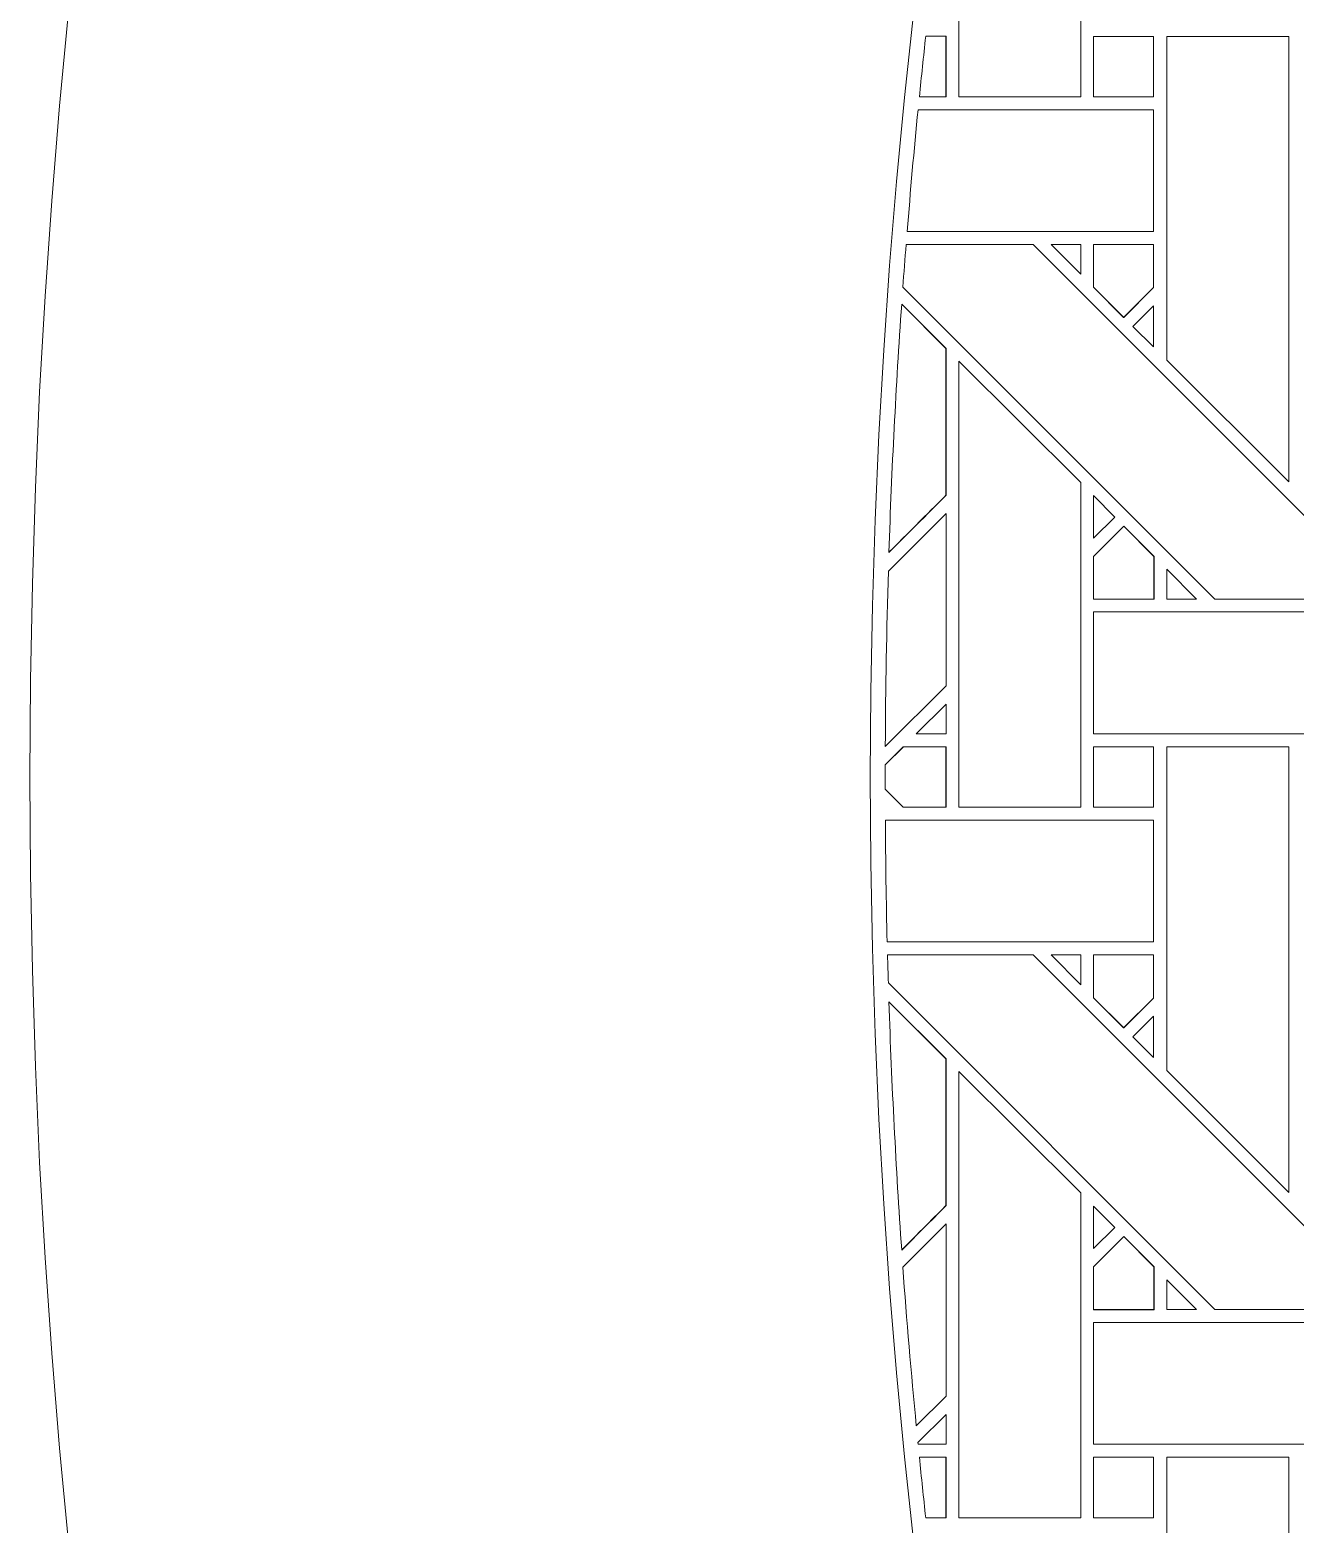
# Model space of a CAD drawing. Header units: inches. Extents: x 2.4 to 22.4, y -0.9 to 19.1.
# Drawn here: x 2.383 to 4.073, y 8.097 to 10.093 of the extents above; entities that cross this region are included whole.
import ezdxf

# ---------------------------------------------------------------- set-up
doc = ezdxf.new("R2010")
doc.units = ezdxf.units.IN
doc.header["$MEASUREMENT"] = 0
doc.layers.add('Design', color=7, linetype='Continuous', lineweight=0)

msp = doc.modelspace()

# ---------------------------------------------------------------- linework, layer by layer
at = {"layer": 'Design'}
for points, knots in [([(12.3829, 19.0948), (6.86, 19.0948), (2.3829, 14.6176), (2.3829, 9.0948), (2.3829, 3.5719), (6.86, -0.9052), (12.3829, -0.9052), (17.9057, -0.9052), (22.3829, 3.5719), (22.3829, 9.0948), (22.3829, 14.6176), (17.9057, 19.0948), (12.3829, 19.0948)], [0, 0, 0, 0, 1, 1, 1, 2, 2, 2, 3, 3, 3, 4, 4, 4, 4]), ([(12.3829, 17.972), (7.4801, 17.972), (3.5056, 13.9975), (3.5056, 9.0948), (3.5056, 4.192), (7.4801, 0.2175), (12.3829, 0.2175), (17.2856, 0.2175), (21.2601, 4.192), (21.2601, 9.0948), (21.2601, 13.9975), (17.2856, 17.972), (12.3829, 17.972)], [0, 0, 0, 0, 1, 1, 1, 2, 2, 2, 3, 3, 3, 4, 4, 4, 4]), ([(3.6481, 10.5749), (3.6481, 10.5749), (3.7867, 10.4368), (3.7867, 10.4368), (3.7867, 10.4368), (3.7867, 10.0031), (3.7867, 10.0031), (3.7867, 10.0031), (3.6239, 10.0031), (3.6239, 10.0031), (3.6239, 10.0031), (3.6239, 10.4239), (3.6239, 10.4239), (3.6315, 10.4743), (3.6397, 10.5246), (3.6481, 10.5749)], [0, 0, 0, 0, 1, 1, 1, 2, 2, 2, 3, 3, 3, 4, 4, 4, 5, 5, 5, 5]), ([(3.6066, 10.084), (3.6066, 10.084), (3.6066, 10.0032), (3.6066, 10.0032), (3.6066, 10.0032), (3.5712, 10.0032), (3.5712, 10.0032), (3.5739, 10.0301), (3.5767, 10.057), (3.5797, 10.084), (3.5797, 10.084), (3.6066, 10.084), (3.6066, 10.084)], [0, 0, 0, 0, 1, 1, 1, 2, 2, 2, 3, 3, 3, 4, 4, 4, 4]), ([(3.5797, 10.084), (3.5797, 10.084), (3.6068, 10.084), (3.6068, 10.084), (3.6068, 10.084), (3.6068, 10.0032), (3.6068, 10.0032), (3.6068, 10.0032), (3.5712, 10.0032), (3.5712, 10.0032), (3.5739, 10.0301), (3.5767, 10.057), (3.5797, 10.084)], [0, 0, 0, 0, 1, 1, 1, 2, 2, 2, 3, 3, 3, 4, 4, 4, 4]), ([(3.8841, 10.0032), (3.8841, 10.0032), (3.8038, 10.0032), (3.8038, 10.0032), (3.8038, 10.0032), (3.8038, 10.0839), (3.8038, 10.0839), (3.8038, 10.0839), (3.8841, 10.0839), (3.8841, 10.0839), (3.8841, 10.0839), (3.8841, 10.0032), (3.8841, 10.0032)], [0, 0, 0, 0, 1, 1, 1, 2, 2, 2, 3, 3, 3, 4, 4, 4, 4]), ([(3.8842, 10.0839), (3.8842, 10.0839), (3.8842, 10.0031), (3.8842, 10.0031), (3.8842, 10.0031), (3.804, 10.0031), (3.804, 10.0031), (3.804, 10.0031), (3.804, 10.0839), (3.804, 10.0839), (3.804, 10.0839), (3.8842, 10.0839), (3.8842, 10.0839)], [0, 0, 0, 0, 1, 1, 1, 2, 2, 2, 3, 3, 3, 4, 4, 4, 4]), ([(4.0647, 10.0839), (4.0647, 10.0839), (4.0647, 9.4888), (4.0647, 9.4888), (4.0647, 9.4888), (3.9018, 9.6517), (3.9018, 9.6517), (3.9018, 9.6517), (3.9018, 10.0839), (3.9018, 10.0839), (3.9018, 10.0839), (4.0647, 10.0839), (4.0647, 10.0839)], [0, 0, 0, 0, 1, 1, 1, 2, 2, 2, 3, 3, 3, 4, 4, 4, 4]), ([(3.8842, 9.986), (3.8842, 9.986), (3.8842, 9.8232), (3.8842, 9.8232), (3.8842, 9.8232), (3.5549, 9.8232), (3.5549, 9.8232), (3.5593, 9.8775), (3.564, 9.9318), (3.5694, 9.986), (3.5694, 9.986), (3.8842, 9.986), (3.8842, 9.986)], [0, 0, 0, 0, 1, 1, 1, 2, 2, 2, 3, 3, 3, 4, 4, 4, 4]), ([(3.5491, 9.7492), (3.5505, 9.7682), (3.552, 9.7871), (3.5535, 9.8061), (3.5535, 9.8061), (3.7232, 9.8061), (3.7232, 9.8061), (3.7232, 9.8061), (4.1969, 9.3324), (4.1969, 9.3324), (4.1969, 9.3324), (3.9658, 9.3324), (3.9658, 9.3324), (3.9658, 9.3324), (3.5491, 9.7492), (3.5491, 9.7492)], [0, 0, 0, 0, 1, 1, 1, 2, 2, 2, 3, 3, 3, 4, 4, 4, 5, 5, 5, 5]), ([(3.7868, 9.8061), (3.7868, 9.8061), (3.7868, 9.7662), (3.7868, 9.7662), (3.7868, 9.7662), (3.7473, 9.8061), (3.7473, 9.8061), (3.7473, 9.8061), (3.7868, 9.8061), (3.7868, 9.8061)], [0, 0, 0, 0, 1, 1, 1, 2, 2, 2, 3, 3, 3, 3]), ([(3.8841, 9.8061), (3.8841, 9.8061), (3.8841, 9.7485), (3.8841, 9.7485), (3.8841, 9.7485), (3.8441, 9.7085), (3.8441, 9.7085), (3.8441, 9.7085), (3.8038, 9.7489), (3.8038, 9.7489), (3.8038, 9.7489), (3.8038, 9.8061), (3.8038, 9.8061), (3.8038, 9.8061), (3.8841, 9.8061), (3.8841, 9.8061)], [0, 0, 0, 0, 1, 1, 1, 2, 2, 2, 3, 3, 3, 4, 4, 4, 5, 5, 5, 5]), ([(3.8443, 9.7085), (3.8443, 9.7085), (3.804, 9.7489), (3.804, 9.7489), (3.804, 9.7489), (3.804, 9.8061), (3.804, 9.8061), (3.804, 9.8061), (3.8842, 9.8061), (3.8842, 9.8061), (3.8842, 9.8061), (3.8842, 9.7485), (3.8842, 9.7485), (3.8842, 9.7485), (3.8443, 9.7085), (3.8443, 9.7085)], [0, 0, 0, 0, 1, 1, 1, 2, 2, 2, 3, 3, 3, 4, 4, 4, 5, 5, 5, 5]), ([(3.5476, 9.7265), (3.5476, 9.7265), (3.6068, 9.6673), (3.6068, 9.6673), (3.6068, 9.6673), (3.6068, 9.4711), (3.6068, 9.4711), (3.5976, 9.4618), (3.563, 9.4272), (3.5305, 9.3948), (3.5342, 9.5057), (3.5399, 9.6163), (3.5476, 9.7265)], [0, 0, 0, 0, 1, 1, 1, 2, 2, 2, 3, 3, 3, 4, 4, 4, 4]), ([(3.6066, 9.4711), (3.5974, 9.4618), (3.5629, 9.4274), (3.5305, 9.395), (3.5342, 9.5058), (3.5399, 9.6163), (3.5476, 9.7264), (3.5476, 9.7264), (3.6066, 9.6673), (3.6066, 9.6673), (3.6066, 9.6673), (3.6066, 9.4711), (3.6066, 9.4711)], [0, 0, 0, 0, 1, 1, 1, 2, 2, 2, 3, 3, 3, 4, 4, 4, 4]), ([(3.8842, 9.7242), (3.8842, 9.7242), (3.8842, 9.6691), (3.8842, 9.6691), (3.8842, 9.6691), (3.8565, 9.6964), (3.8565, 9.6964), (3.8565, 9.6964), (3.8842, 9.7242), (3.8842, 9.7242)], [0, 0, 0, 0, 1, 1, 1, 2, 2, 2, 3, 3, 3, 3]), ([(3.7867, 9.4881), (3.7867, 9.4881), (3.7867, 9.0544), (3.7867, 9.0544), (3.7867, 9.0544), (3.6239, 9.0544), (3.6239, 9.0544), (3.6239, 9.0544), (3.6239, 9.6502), (3.6239, 9.6502), (3.6239, 9.6502), (3.7867, 9.4881), (3.7867, 9.4881)], [0, 0, 0, 0, 1, 1, 1, 2, 2, 2, 3, 3, 3, 4, 4, 4, 4]), ([(3.804, 9.4138), (3.804, 9.4138), (3.804, 9.4706), (3.804, 9.4706), (3.804, 9.4706), (3.8322, 9.442), (3.8322, 9.442), (3.8322, 9.442), (3.804, 9.4138), (3.804, 9.4138)], [0, 0, 0, 0, 1, 1, 1, 2, 2, 2, 3, 3, 3, 3]), ([(3.6068, 9.4467), (3.6068, 9.4467), (3.6068, 9.2166), (3.6068, 9.2166), (3.6068, 9.2166), (3.5257, 9.1356), (3.5257, 9.1356), (3.5261, 9.2137), (3.5274, 9.2918), (3.5298, 9.3696), (3.5298, 9.3696), (3.6068, 9.4467), (3.6068, 9.4467)], [0, 0, 0, 0, 1, 1, 1, 2, 2, 2, 3, 3, 3, 4, 4, 4, 4]), ([(3.8038, 9.3322), (3.8038, 9.3322), (3.8038, 9.3895), (3.8038, 9.3895), (3.8038, 9.3895), (3.8442, 9.4298), (3.8442, 9.4298), (3.8442, 9.4298), (3.8845, 9.3895), (3.8845, 9.3895), (3.8845, 9.3895), (3.8845, 9.3322), (3.8845, 9.3322), (3.8845, 9.3322), (3.8038, 9.3322), (3.8038, 9.3322)], [0, 0, 0, 0, 1, 1, 1, 2, 2, 2, 3, 3, 3, 4, 4, 4, 5, 5, 5, 5]), ([(3.8443, 9.4298), (3.8443, 9.4298), (3.8847, 9.3895), (3.8847, 9.3895), (3.8847, 9.3895), (3.8847, 9.3322), (3.8847, 9.3322), (3.8847, 9.3322), (3.804, 9.3322), (3.804, 9.3322), (3.804, 9.3322), (3.804, 9.3895), (3.804, 9.3895), (3.804, 9.3895), (3.8443, 9.4298), (3.8443, 9.4298)], [0, 0, 0, 0, 1, 1, 1, 2, 2, 2, 3, 3, 3, 4, 4, 4, 5, 5, 5, 5]), ([(3.9019, 9.3324), (3.9019, 9.3324), (3.9019, 9.3722), (3.9019, 9.3722), (3.9019, 9.3722), (3.9416, 9.3324), (3.9416, 9.3324), (3.9416, 9.3324), (3.9019, 9.3324), (3.9019, 9.3324)], [0, 0, 0, 0, 1, 1, 1, 2, 2, 2, 3, 3, 3, 3]), ([(3.804, 9.1525), (3.804, 9.1525), (3.804, 9.3152), (3.804, 9.3152), (3.804, 9.3152), (4.3997, 9.3152), (4.3997, 9.3152), (4.3997, 9.3152), (4.237, 9.1525), (4.237, 9.1525), (4.237, 9.1525), (3.804, 9.1525), (3.804, 9.1525)], [0, 0, 0, 0, 1, 1, 1, 2, 2, 2, 3, 3, 3, 4, 4, 4, 4]), ([(3.567, 9.1525), (3.567, 9.1525), (3.6068, 9.1923), (3.6068, 9.1923), (3.6068, 9.1923), (3.6068, 9.1525), (3.6068, 9.1525), (3.6068, 9.1525), (3.567, 9.1525), (3.567, 9.1525)], [0, 0, 0, 0, 1, 1, 1, 2, 2, 2, 3, 3, 3, 3]), ([(3.5495, 9.0544), (3.5495, 9.0544), (3.5256, 9.0784), (3.5256, 9.0784), (3.5256, 9.0838), (3.5256, 9.1057), (3.5256, 9.1112), (3.5256, 9.1112), (3.5496, 9.1352), (3.5496, 9.1352), (3.5496, 9.1352), (3.6066, 9.1352), (3.6066, 9.1352), (3.6066, 9.1352), (3.6066, 9.0544), (3.6066, 9.0544), (3.6066, 9.0544), (3.5495, 9.0544), (3.5495, 9.0544)], [0, 0, 0, 0, 1, 1, 1, 2, 2, 2, 3, 3, 3, 4, 4, 4, 5, 5, 5, 6, 6, 6, 6]), ([(3.6068, 9.1352), (3.6068, 9.1352), (3.6068, 9.0544), (3.6068, 9.0544), (3.6068, 9.0544), (3.5497, 9.0544), (3.5497, 9.0544), (3.5497, 9.0544), (3.5256, 9.0786), (3.5256, 9.0786), (3.5256, 9.0786), (3.5256, 9.111), (3.5256, 9.111), (3.5256, 9.111), (3.5498, 9.1352), (3.5498, 9.1352), (3.5498, 9.1352), (3.6068, 9.1352), (3.6068, 9.1352)], [0, 0, 0, 0, 1, 1, 1, 2, 2, 2, 3, 3, 3, 4, 4, 4, 5, 5, 5, 6, 6, 6, 6]), ([(3.8841, 9.0544), (3.8841, 9.0544), (3.8038, 9.0544), (3.8038, 9.0544), (3.8038, 9.0544), (3.8038, 9.1352), (3.8038, 9.1352), (3.8038, 9.1352), (3.8841, 9.1352), (3.8841, 9.1352), (3.8841, 9.1352), (3.8841, 9.0544), (3.8841, 9.0544)], [0, 0, 0, 0, 1, 1, 1, 2, 2, 2, 3, 3, 3, 4, 4, 4, 4]), ([(3.8842, 9.1352), (3.8842, 9.1352), (3.8842, 9.0544), (3.8842, 9.0544), (3.8842, 9.0544), (3.804, 9.0544), (3.804, 9.0544), (3.804, 9.0544), (3.804, 9.1352), (3.804, 9.1352), (3.804, 9.1352), (3.8842, 9.1352), (3.8842, 9.1352)], [0, 0, 0, 0, 1, 1, 1, 2, 2, 2, 3, 3, 3, 4, 4, 4, 4]), ([(4.0647, 9.1352), (4.0647, 9.1352), (4.0647, 8.5401), (4.0647, 8.5401), (4.0647, 8.5401), (3.9018, 8.703), (3.9018, 8.703), (3.9018, 8.703), (3.9018, 9.1352), (3.9018, 9.1352), (3.9018, 9.1352), (4.0647, 9.1352), (4.0647, 9.1352)], [0, 0, 0, 0, 1, 1, 1, 2, 2, 2, 3, 3, 3, 4, 4, 4, 4]), ([(3.8842, 9.0373), (3.8842, 9.0373), (3.8842, 8.8745), (3.8842, 8.8745), (3.8842, 8.8745), (3.5281, 8.8745), (3.5281, 8.8745), (3.5268, 8.9286), (3.5262, 8.9829), (3.5258, 9.0373), (3.5258, 9.0373), (3.8842, 9.0373), (3.8842, 9.0373)], [0, 0, 0, 0, 1, 1, 1, 2, 2, 2, 3, 3, 3, 4, 4, 4, 4]), ([(3.5298, 8.8198), (3.5294, 8.8323), (3.5289, 8.8448), (3.5286, 8.8573), (3.5286, 8.8573), (3.7232, 8.8573), (3.7232, 8.8573), (3.7232, 8.8573), (4.1969, 8.3837), (4.1969, 8.3837), (4.1969, 8.3837), (3.9658, 8.3837), (3.9658, 8.3837), (3.9658, 8.3837), (3.5298, 8.8198), (3.5298, 8.8198)], [0, 0, 0, 0, 1, 1, 1, 2, 2, 2, 3, 3, 3, 4, 4, 4, 5, 5, 5, 5]), ([(3.7868, 8.8573), (3.7868, 8.8573), (3.7868, 8.8175), (3.7868, 8.8175), (3.7868, 8.8175), (3.7473, 8.8573), (3.7473, 8.8573), (3.7473, 8.8573), (3.7868, 8.8573), (3.7868, 8.8573)], [0, 0, 0, 0, 1, 1, 1, 2, 2, 2, 3, 3, 3, 3]), ([(3.8841, 8.8573), (3.8841, 8.8573), (3.8841, 8.7997), (3.8841, 8.7997), (3.8841, 8.7997), (3.8441, 8.7598), (3.8441, 8.7598), (3.8441, 8.7598), (3.8038, 8.8001), (3.8038, 8.8001), (3.8038, 8.8001), (3.8038, 8.8573), (3.8038, 8.8573), (3.8038, 8.8573), (3.8841, 8.8573), (3.8841, 8.8573)], [0, 0, 0, 0, 1, 1, 1, 2, 2, 2, 3, 3, 3, 4, 4, 4, 5, 5, 5, 5]), ([(3.8443, 8.7598), (3.8443, 8.7598), (3.804, 8.8001), (3.804, 8.8001), (3.804, 8.8001), (3.804, 8.8573), (3.804, 8.8573), (3.804, 8.8573), (3.8842, 8.8573), (3.8842, 8.8573), (3.8842, 8.8573), (3.8842, 8.7997), (3.8842, 8.7997), (3.8842, 8.7997), (3.8443, 8.7598), (3.8443, 8.7598)], [0, 0, 0, 0, 1, 1, 1, 2, 2, 2, 3, 3, 3, 4, 4, 4, 5, 5, 5, 5]), ([(3.5305, 8.7948), (3.5305, 8.7948), (3.6068, 8.7186), (3.6068, 8.7186), (3.6068, 8.7186), (3.6068, 8.5224), (3.6068, 8.5224), (3.599, 8.5146), (3.5742, 8.4897), (3.5476, 8.4631), (3.5399, 8.5733), (3.5342, 8.6839), (3.5305, 8.7948)], [0, 0, 0, 0, 1, 1, 1, 2, 2, 2, 3, 3, 3, 4, 4, 4, 4]), ([(3.5476, 8.4633), (3.5399, 8.5734), (3.5342, 8.6839), (3.5305, 8.7947), (3.5305, 8.7947), (3.6066, 8.7186), (3.6066, 8.7186), (3.6066, 8.7186), (3.6066, 8.5224), (3.6066, 8.5224), (3.599, 8.5147), (3.5742, 8.4899), (3.5476, 8.4633)], [0, 0, 0, 0, 1, 1, 1, 2, 2, 2, 3, 3, 3, 4, 4, 4, 4]), ([(3.8842, 8.7755), (3.8842, 8.7755), (3.8842, 8.7203), (3.8842, 8.7203), (3.8842, 8.7203), (3.8565, 8.7477), (3.8565, 8.7477), (3.8565, 8.7477), (3.8842, 8.7755), (3.8842, 8.7755)], [0, 0, 0, 0, 1, 1, 1, 2, 2, 2, 3, 3, 3, 3]), ([(3.7867, 8.5394), (3.7867, 8.5394), (3.7867, 8.1057), (3.7867, 8.1057), (3.7867, 8.1057), (3.6239, 8.1057), (3.6239, 8.1057), (3.6239, 8.1057), (3.6239, 8.7015), (3.6239, 8.7015), (3.6239, 8.7015), (3.7867, 8.5394), (3.7867, 8.5394)], [0, 0, 0, 0, 1, 1, 1, 2, 2, 2, 3, 3, 3, 4, 4, 4, 4]), ([(3.804, 8.4651), (3.804, 8.4651), (3.804, 8.5219), (3.804, 8.5219), (3.804, 8.5219), (3.8322, 8.4933), (3.8322, 8.4933), (3.8322, 8.4933), (3.804, 8.4651), (3.804, 8.4651)], [0, 0, 0, 0, 1, 1, 1, 2, 2, 2, 3, 3, 3, 3]), ([(3.6068, 8.498), (3.6068, 8.498), (3.6068, 8.2679), (3.6068, 8.2679), (3.6068, 8.2679), (3.5671, 8.2282), (3.5671, 8.2282), (3.5603, 8.2987), (3.5543, 8.3694), (3.5491, 8.4403), (3.5491, 8.4403), (3.6068, 8.498), (3.6068, 8.498)], [0, 0, 0, 0, 1, 1, 1, 2, 2, 2, 3, 3, 3, 4, 4, 4, 4]), ([(3.8038, 8.3835), (3.8038, 8.3835), (3.8038, 8.4407), (3.8038, 8.4407), (3.8038, 8.4407), (3.8442, 8.4811), (3.8442, 8.4811), (3.8442, 8.4811), (3.8845, 8.4407), (3.8845, 8.4407), (3.8845, 8.4407), (3.8845, 8.3835), (3.8845, 8.3835), (3.8845, 8.3835), (3.8038, 8.3835), (3.8038, 8.3835)], [0, 0, 0, 0, 1, 1, 1, 2, 2, 2, 3, 3, 3, 4, 4, 4, 5, 5, 5, 5]), ([(3.8443, 8.4811), (3.8443, 8.4811), (3.8847, 8.4407), (3.8847, 8.4407), (3.8847, 8.4407), (3.8847, 8.3834), (3.8847, 8.3834), (3.8847, 8.3834), (3.804, 8.3834), (3.804, 8.3834), (3.804, 8.3834), (3.804, 8.4407), (3.804, 8.4407), (3.804, 8.4407), (3.8443, 8.4811), (3.8443, 8.4811)], [0, 0, 0, 0, 1, 1, 1, 2, 2, 2, 3, 3, 3, 4, 4, 4, 5, 5, 5, 5]), ([(3.9019, 8.3837), (3.9019, 8.3837), (3.9019, 8.4235), (3.9019, 8.4235), (3.9019, 8.4235), (3.9416, 8.3837), (3.9416, 8.3837), (3.9416, 8.3837), (3.9019, 8.3837), (3.9019, 8.3837)], [0, 0, 0, 0, 1, 1, 1, 2, 2, 2, 3, 3, 3, 3]), ([(3.804, 8.2037), (3.804, 8.2037), (3.804, 8.3664), (3.804, 8.3664), (3.804, 8.3664), (4.3997, 8.3664), (4.3997, 8.3664), (4.3997, 8.3664), (4.237, 8.2037), (4.237, 8.2037), (4.237, 8.2037), (3.804, 8.2037), (3.804, 8.2037)], [0, 0, 0, 0, 1, 1, 1, 2, 2, 2, 3, 3, 3, 4, 4, 4, 4]), ([(3.5694, 8.2038), (3.5694, 8.2038), (3.5692, 8.2059), (3.5692, 8.2059), (3.5692, 8.2059), (3.6068, 8.2435), (3.6068, 8.2435), (3.6068, 8.2435), (3.6068, 8.2038), (3.6068, 8.2038), (3.6068, 8.2038), (3.5694, 8.2038), (3.5694, 8.2038)], [0, 0, 0, 0, 1, 1, 1, 2, 2, 2, 3, 3, 3, 4, 4, 4, 4]), ([(3.5712, 8.1865), (3.5712, 8.1865), (3.6066, 8.1865), (3.6066, 8.1865), (3.6066, 8.1865), (3.6066, 8.1057), (3.6066, 8.1057), (3.6066, 8.1057), (3.5797, 8.1057), (3.5797, 8.1057), (3.5767, 8.1326), (3.5739, 8.1595), (3.5712, 8.1865)], [0, 0, 0, 0, 1, 1, 1, 2, 2, 2, 3, 3, 3, 4, 4, 4, 4]), ([(3.5712, 8.1865), (3.5712, 8.1865), (3.6068, 8.1865), (3.6068, 8.1865), (3.6068, 8.1865), (3.6068, 8.1057), (3.6068, 8.1057), (3.6068, 8.1057), (3.5797, 8.1057), (3.5797, 8.1057), (3.5767, 8.1326), (3.5739, 8.1595), (3.5712, 8.1865)], [0, 0, 0, 0, 1, 1, 1, 2, 2, 2, 3, 3, 3, 4, 4, 4, 4]), ([(3.8841, 8.1057), (3.8841, 8.1057), (3.8038, 8.1057), (3.8038, 8.1057), (3.8038, 8.1057), (3.8038, 8.1865), (3.8038, 8.1865), (3.8038, 8.1865), (3.8841, 8.1865), (3.8841, 8.1865), (3.8841, 8.1865), (3.8841, 8.1057), (3.8841, 8.1057)], [0, 0, 0, 0, 1, 1, 1, 2, 2, 2, 3, 3, 3, 4, 4, 4, 4]), ([(3.8842, 8.1865), (3.8842, 8.1865), (3.8842, 8.1057), (3.8842, 8.1057), (3.8842, 8.1057), (3.804, 8.1057), (3.804, 8.1057), (3.804, 8.1057), (3.804, 8.1865), (3.804, 8.1865), (3.804, 8.1865), (3.8842, 8.1865), (3.8842, 8.1865)], [0, 0, 0, 0, 1, 1, 1, 2, 2, 2, 3, 3, 3, 4, 4, 4, 4]), ([(4.0647, 8.1865), (4.0647, 8.1865), (4.0647, 7.5914), (4.0647, 7.5914), (4.0647, 7.5914), (3.9018, 7.7543), (3.9018, 7.7543), (3.9018, 7.7543), (3.9018, 8.1865), (3.9018, 8.1865), (3.9018, 8.1865), (4.0647, 8.1865), (4.0647, 8.1865)], [0, 0, 0, 0, 1, 1, 1, 2, 2, 2, 3, 3, 3, 4, 4, 4, 4])]:
    msp.add_open_spline(points, degree=3, knots=knots, dxfattribs=at)

doc.saveas('drawing.dxf')
